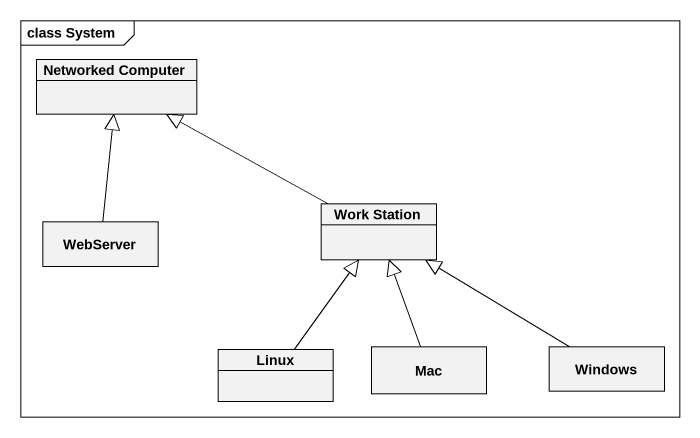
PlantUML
@startuml
mainframe class System
hide circle
hide empty members
class "Networked Computer" as Networked_Computer
class WebServer
class "Work Station" as Work_Station
class Mac
class Windows
class Linux
WebServer -up-|> Networked_Computer
Work_Station -left-|> Networked_Computer
Mac -up-|> Work_Station
Windows -up-|> Work_Station
Linux -up-|> Work_Station
@enduml
